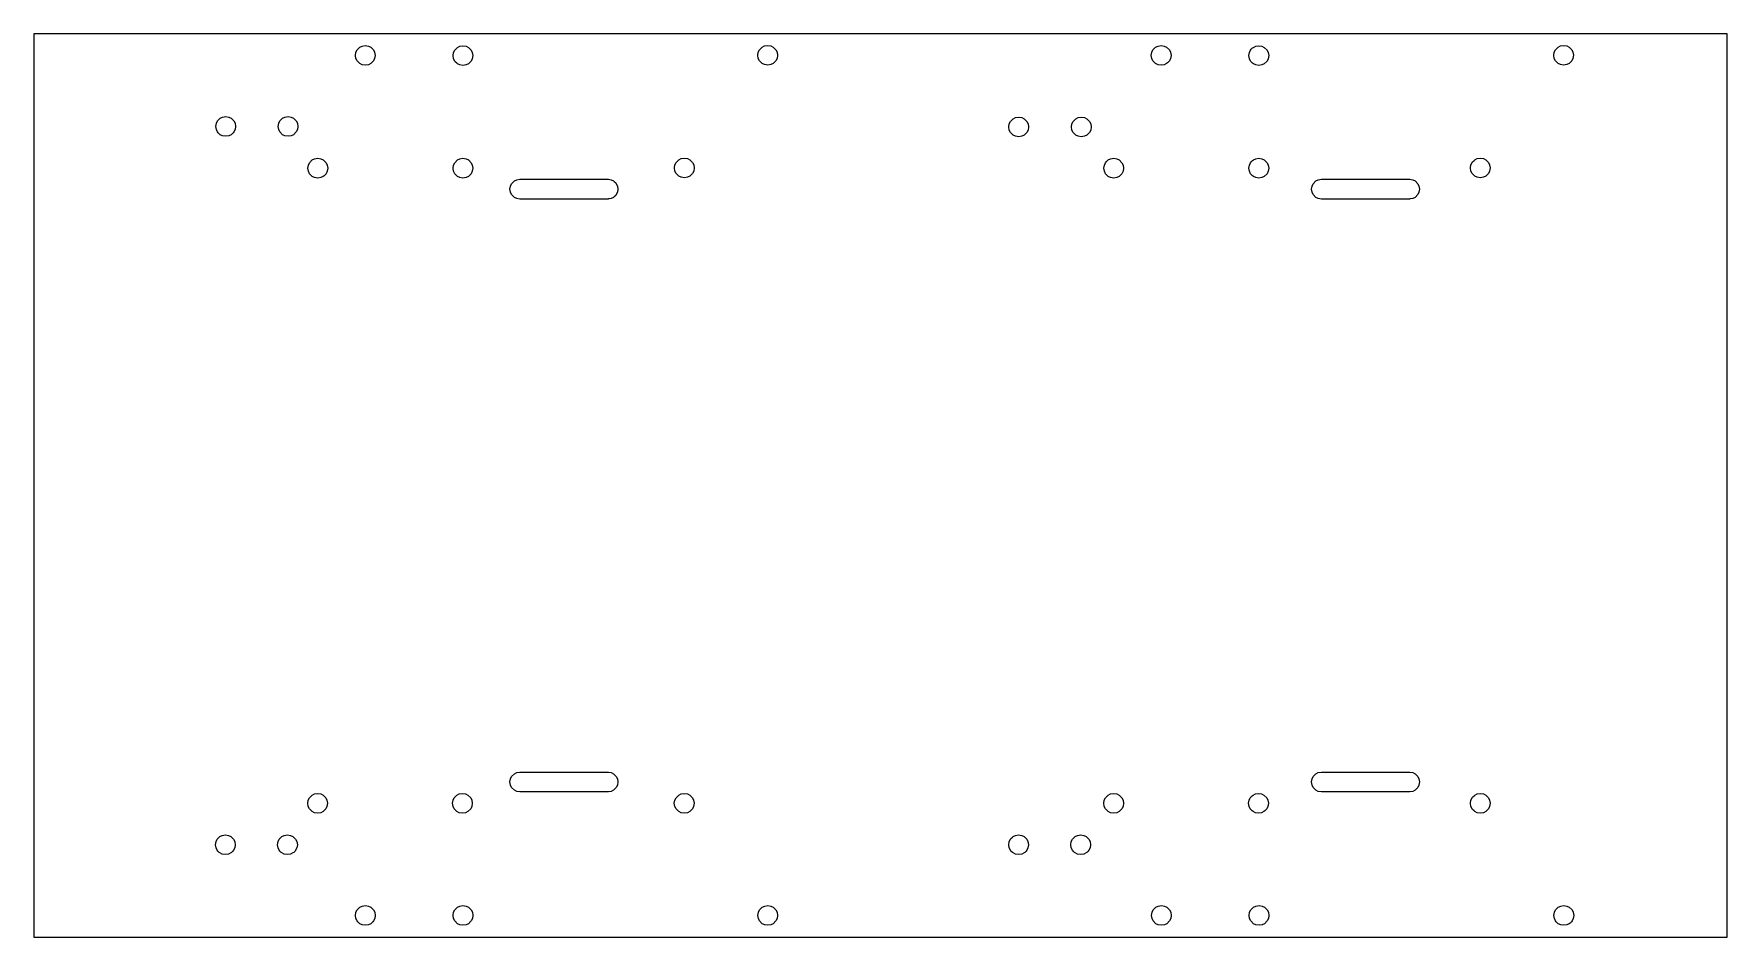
# Model space of a CAD drawing. Header units: millimetres. Extents: x -88 to 212, y 94 to 254.
import ezdxf

# ---------------------------------------------------------------- set-up
doc = ezdxf.new("R2010")
doc.units = ezdxf.units.MM
doc.layers.get('0').update_dxf_attribs({"linetype": 'CONTINUOUS'})

msp = doc.modelspace()

# ---------------------------------------------------------------- linework, layer by layer
for points in [[(212, 94.02), (212, 254.02), (-88, 254.02), (-88, 94.02)], [(-30.74, 251.17), (-30.63, 251.31), (-30.39, 251.55), (-30.26, 251.66), (-29.84, 251.86), (-29.29, 251.95), (-28.73, 251.86), (-28.32, 251.66), (-27.83, 251.17), (-27.63, 250.76), (-27.54, 250.2), (-27.63, 249.65), (-27.83, 249.23), (-27.94, 249.1), (-28.18, 248.86), (-28.32, 248.75), (-28.73, 248.54), (-29.29, 248.45), (-29.84, 248.54), (-30.26, 248.75), (-30.39, 248.86), (-30.63, 249.1), (-30.74, 249.23), (-30.95, 249.65), (-31.04, 250.2), (-30.95, 250.76)], [(-13.73, 250.17), (-13.64, 250.73), (-13.44, 251.14), (-12.95, 251.63), (-12.53, 251.83), (-11.98, 251.92), (-11.43, 251.83), (-11.01, 251.63), (-10.52, 251.14), (-10.32, 250.73), (-10.23, 250.17), (-10.32, 249.62), (-10.52, 249.2), (-10.63, 249.07), (-10.88, 248.83), (-11.01, 248.72), (-11.43, 248.51), (-11.98, 248.42), (-12.53, 248.51), (-12.95, 248.72), (-13.09, 248.83), (-13.33, 249.07), (-13.44, 249.2), (-13.64, 249.62)], [(43.68, 249.67), (43.47, 249.26), (43.36, 249.12), (43.12, 248.88), (42.99, 248.77), (42.57, 248.57), (42.02, 248.48), (41.46, 248.57), (41.04, 248.77), (40.91, 248.88), (40.67, 249.12), (40.56, 249.26), (40.35, 249.67), (40.27, 250.23), (40.35, 250.78), (40.56, 251.2), (40.67, 251.33), (40.91, 251.57), (41.04, 251.68), (41.46, 251.89), (42.02, 251.98), (42.57, 251.89), (42.99, 251.68), (43.47, 251.2), (43.68, 250.78), (43.77, 250.23)], [(110.62, 251.55), (110.75, 251.66), (111.17, 251.86), (111.72, 251.95), (112.28, 251.86), (112.7, 251.66), (113.18, 251.17), (113.39, 250.76), (113.47, 250.2), (113.39, 249.65), (113.18, 249.23), (113.07, 249.1), (112.83, 248.86), (112.7, 248.75), (112.28, 248.54), (111.72, 248.45), (111.17, 248.54), (110.75, 248.75), (110.62, 248.86), (110.38, 249.1), (110.27, 249.23), (110.06, 249.65), (109.97, 250.2), (110.06, 250.76), (110.27, 251.17), (110.38, 251.31)], [(128.48, 248.51), (128.06, 248.72), (127.93, 248.83), (127.68, 249.07), (127.58, 249.2), (127.37, 249.62), (127.28, 250.17), (127.37, 250.73), (127.58, 251.14), (127.68, 251.28), (127.93, 251.52), (128.06, 251.63), (128.48, 251.83), (129.03, 251.92), (129.58, 251.83), (130, 251.63), (130.49, 251.14), (130.69, 250.73), (130.78, 250.17), (130.69, 249.62), (130.49, 249.2), (130, 248.72), (129.58, 248.51), (129.03, 248.42)], [(182.06, 248.77), (181.92, 248.88), (181.68, 249.12), (181.57, 249.26), (181.37, 249.67), (181.28, 250.23), (181.37, 250.78), (181.57, 251.2), (181.68, 251.33), (181.92, 251.57), (182.06, 251.68), (182.47, 251.89), (183.03, 251.98), (183.58, 251.89), (184, 251.68), (184.48, 251.2), (184.69, 250.78), (184.78, 250.23), (184.69, 249.67), (184.48, 249.26), (184.37, 249.12), (184.13, 248.88), (184, 248.77), (183.58, 248.57), (183.03, 248.48), (182.47, 248.57)], [(-52.67, 236.51), (-52.91, 236.27), (-53.04, 236.16), (-53.46, 235.96), (-54.01, 235.87), (-54.57, 235.96), (-54.98, 236.16), (-55.12, 236.27), (-55.36, 236.51), (-55.47, 236.64), (-55.67, 237.06), (-55.76, 237.62), (-55.67, 238.17), (-55.47, 238.59), (-55.36, 238.72), (-55.12, 238.96), (-54.98, 239.07), (-54.57, 239.28), (-54.01, 239.37), (-53.46, 239.28), (-53.04, 239.07), (-52.56, 238.59), (-52.35, 238.17), (-52.26, 237.62), (-52.35, 237.06), (-52.56, 236.64)], [(-42.4, 239.28), (-41.99, 239.07), (-41.5, 238.59), (-41.3, 238.17), (-41.21, 237.62), (-41.3, 237.06), (-41.5, 236.64), (-41.99, 236.16), (-42.4, 235.96), (-42.96, 235.87), (-43.51, 235.96), (-43.93, 236.16), (-44.41, 236.64), (-44.62, 237.06), (-44.71, 237.62), (-44.62, 238.17), (-44.41, 238.59), (-43.93, 239.07), (-43.51, 239.28), (-42.96, 239.37)], [(85.51, 238.99), (85.93, 239.2), (86.48, 239.29), (87.04, 239.2), (87.45, 238.99), (87.94, 238.51), (88.14, 238.09), (88.23, 237.54), (88.14, 236.98), (87.94, 236.57), (87.83, 236.43), (87.59, 236.19), (87.45, 236.08), (87.04, 235.88), (86.48, 235.79), (85.93, 235.88), (85.51, 236.08), (85.03, 236.57), (84.82, 236.98), (84.73, 237.54), (84.82, 238.09), (85.03, 238.51)], [(99.04, 236.57), (98.93, 236.43), (98.68, 236.19), (98.55, 236.08), (98.13, 235.88), (97.58, 235.79), (97.03, 235.88), (96.61, 236.08), (96.48, 236.19), (96.23, 236.43), (96.12, 236.57), (95.92, 236.98), (95.83, 237.54), (95.92, 238.09), (96.12, 238.51), (96.61, 238.99), (97.03, 239.2), (97.58, 239.29), (98.13, 239.2), (98.55, 238.99), (99.04, 238.51), (99.24, 238.09), (99.33, 237.54), (99.24, 236.98)], [(-37.14, 231.89), (-36.72, 231.68), (-36.24, 231.2), (-36.03, 230.78), (-35.94, 230.22), (-36.03, 229.67), (-36.24, 229.25), (-36.35, 229.12), (-36.59, 228.88), (-36.72, 228.77), (-37.14, 228.56), (-37.69, 228.47), (-38.25, 228.56), (-38.67, 228.77), (-38.8, 228.88), (-39.04, 229.12), (-39.15, 229.25), (-39.35, 229.67), (-39.44, 230.22), (-39.35, 230.78), (-39.15, 231.2), (-38.67, 231.68), (-38.25, 231.89), (-37.69, 231.98)], [(-11.43, 231.89), (-11.01, 231.68), (-10.52, 231.2), (-10.32, 230.78), (-10.23, 230.22), (-10.32, 229.67), (-10.52, 229.25), (-10.63, 229.12), (-10.88, 228.88), (-11.01, 228.77), (-11.43, 228.56), (-11.98, 228.47), (-12.53, 228.56), (-12.95, 228.77), (-13.44, 229.25), (-13.64, 229.67), (-13.73, 230.22), (-13.64, 230.78), (-13.44, 231.2), (-12.95, 231.68), (-12.53, 231.89), (-11.98, 231.98)], [(25.9, 231.37), (26.14, 231.61), (26.28, 231.72), (26.69, 231.93), (27.25, 232.02), (27.8, 231.93), (28.22, 231.72), (28.7, 231.24), (28.91, 230.82), (29, 230.27), (28.91, 229.71), (28.7, 229.3), (28.22, 228.81), (27.8, 228.61), (27.25, 228.52), (26.69, 228.61), (26.28, 228.81), (25.79, 229.3), (25.59, 229.71), (25.5, 230.27), (25.59, 230.82), (25.79, 231.24)], [(101.57, 230.22), (101.66, 230.78), (101.86, 231.2), (101.97, 231.33), (102.21, 231.57), (102.35, 231.68), (102.77, 231.89), (103.32, 231.98), (103.87, 231.89), (104.29, 231.68), (104.77, 231.2), (104.98, 230.78), (105.07, 230.22), (104.98, 229.67), (104.77, 229.25), (104.66, 229.12), (104.42, 228.88), (104.29, 228.77), (103.87, 228.56), (103.32, 228.47), (102.77, 228.56), (102.35, 228.77), (102.21, 228.88), (101.97, 229.12), (101.86, 229.25), (101.66, 229.67)], [(127.93, 231.57), (128.06, 231.68), (128.48, 231.89), (129.03, 231.98), (129.58, 231.89), (130, 231.68), (130.49, 231.2), (130.69, 230.78), (130.78, 230.22), (130.69, 229.67), (130.49, 229.25), (130, 228.77), (129.58, 228.56), (129.03, 228.47), (128.48, 228.56), (128.06, 228.77), (127.93, 228.88), (127.68, 229.12), (127.58, 229.25), (127.37, 229.67), (127.28, 230.22), (127.37, 230.78), (127.58, 231.2), (127.68, 231.33)], [(166.51, 230.27), (166.6, 230.82), (166.8, 231.24), (166.91, 231.37), (167.16, 231.61), (167.29, 231.72), (167.71, 231.93), (168.26, 232.02), (168.81, 231.93), (169.23, 231.72), (169.72, 231.24), (169.92, 230.82), (170.01, 230.27), (169.92, 229.71), (169.72, 229.3), (169.23, 228.81), (168.81, 228.61), (168.26, 228.52), (167.71, 228.61), (167.29, 228.81), (166.8, 229.3), (166.6, 229.71)], [(-3.65, 226.51), (-3.56, 227.06), (-3.35, 227.48), (-2.87, 227.97), (-2.45, 228.17), (-1.9, 228.26), (-1.87, 228.26), (-1.87, 228.26), (13.8, 228.26), (13.8, 228.25), (14.29, 228.17), (14.7, 227.97), (14.84, 227.86), (15.08, 227.61), (15.19, 227.48), (15.39, 227.06), (15.48, 226.51), (15.39, 225.96), (15.19, 225.54), (15.08, 225.41), (14.84, 225.16), (14.7, 225.05), (14.29, 224.85), (13.8, 224.77), (13.8, 224.76), (-1.87, 224.76), (-1.87, 224.77), (-1.9, 224.76), (-2.45, 224.85), (-2.87, 225.05), (-3.35, 225.54), (-3.56, 225.96)], [(138.45, 227.06), (138.65, 227.48), (139.14, 227.97), (139.56, 228.17), (140.11, 228.26), (140.14, 228.26), (140.14, 228.26), (155.8, 228.26), (155.8, 228.25), (156.3, 228.17), (156.71, 227.97), (157.2, 227.48), (157.4, 227.06), (157.49, 226.51), (157.4, 225.96), (157.2, 225.54), (156.71, 225.05), (156.3, 224.85), (155.8, 224.77), (155.8, 224.76), (140.14, 224.76), (140.14, 224.77), (140.11, 224.76), (139.56, 224.85), (139.14, 225.05), (138.65, 225.54), (138.45, 225.96), (138.36, 226.51)], [(15.39, 120.95), (15.19, 120.53), (14.7, 120.04), (14.29, 119.84), (13.8, 119.76), (13.8, 119.75), (-1.87, 119.75), (-1.87, 119.75), (-1.9, 119.75), (-2.45, 119.84), (-2.87, 120.04), (-3.35, 120.53), (-3.56, 120.95), (-3.65, 121.5), (-3.56, 122.05), (-3.35, 122.47), (-2.87, 122.96), (-2.45, 123.16), (-1.9, 123.25), (-1.87, 123.24), (-1.87, 123.25), (13.8, 123.25), (13.8, 123.24), (14.29, 123.16), (14.7, 122.96), (15.19, 122.47), (15.39, 122.05), (15.48, 121.5)], [(140.11, 123.25), (140.14, 123.24), (140.14, 123.25), (155.8, 123.25), (155.8, 123.24), (156.3, 123.16), (156.71, 122.96), (156.85, 122.85), (157.09, 122.6), (157.2, 122.47), (157.4, 122.05), (157.49, 121.5), (157.4, 120.95), (157.2, 120.53), (157.09, 120.39), (156.85, 120.15), (156.71, 120.04), (156.3, 119.84), (155.8, 119.76), (155.8, 119.75), (140.14, 119.75), (140.14, 119.75), (140.11, 119.75), (139.56, 119.84), (139.14, 120.04), (139.01, 120.15), (138.76, 120.39), (138.65, 120.53), (138.45, 120.95), (138.36, 121.5), (138.45, 122.05), (138.65, 122.47), (138.76, 122.6), (139.01, 122.85), (139.14, 122.96), (139.56, 123.16)], [(-36.27, 116.75), (-36.38, 116.62), (-36.62, 116.38), (-36.76, 116.27), (-37.17, 116.06), (-37.73, 115.97), (-38.28, 116.06), (-38.7, 116.27), (-38.83, 116.38), (-39.07, 116.62), (-39.18, 116.75), (-39.39, 117.17), (-39.48, 117.72), (-39.39, 118.28), (-39.18, 118.69), (-39.07, 118.83), (-38.83, 119.07), (-38.7, 119.18), (-38.28, 119.38), (-37.73, 119.47), (-37.17, 119.38), (-36.76, 119.18), (-36.62, 119.07), (-36.38, 118.83), (-36.27, 118.69), (-36.07, 118.28), (-35.98, 117.72), (-36.07, 117.17)], [(-12.62, 116.06), (-13.04, 116.27), (-13.52, 116.75), (-13.73, 117.17), (-13.82, 117.72), (-13.73, 118.28), (-13.52, 118.69), (-13.41, 118.83), (-13.17, 119.07), (-13.04, 119.18), (-12.62, 119.38), (-12.07, 119.47), (-11.51, 119.38), (-11.1, 119.18), (-10.61, 118.69), (-10.41, 118.28), (-10.32, 117.72), (-10.41, 117.17), (-10.61, 116.75), (-11.1, 116.27), (-11.51, 116.06), (-12.07, 115.97)], [(28.68, 116.75), (28.57, 116.62), (28.33, 116.38), (28.2, 116.27), (27.78, 116.06), (27.22, 115.97), (26.67, 116.06), (26.25, 116.27), (25.77, 116.75), (25.56, 117.17), (25.47, 117.72), (25.56, 118.28), (25.77, 118.69), (26.25, 119.18), (26.67, 119.38), (27.22, 119.47), (27.78, 119.38), (28.2, 119.18), (28.68, 118.69), (28.88, 118.28), (28.97, 117.72), (28.88, 117.17)], [(102.2, 116.38), (101.96, 116.62), (101.85, 116.75), (101.65, 117.17), (101.56, 117.72), (101.65, 118.28), (101.85, 118.69), (101.96, 118.83), (102.2, 119.07), (102.34, 119.18), (102.76, 119.38), (103.31, 119.47), (103.86, 119.38), (104.28, 119.18), (104.41, 119.07), (104.66, 118.83), (104.76, 118.69), (104.97, 118.28), (105.06, 117.72), (104.97, 117.17), (104.76, 116.75), (104.66, 116.62), (104.41, 116.38), (104.28, 116.27), (103.86, 116.06), (103.31, 115.97), (102.76, 116.06), (102.34, 116.27)], [(127.86, 119.07), (128, 119.18), (128.42, 119.38), (128.97, 119.47), (129.52, 119.38), (129.94, 119.18), (130.42, 118.69), (130.63, 118.28), (130.72, 117.72), (130.63, 117.17), (130.42, 116.75), (130.32, 116.62), (130.07, 116.38), (129.94, 116.27), (129.52, 116.06), (128.97, 115.97), (128.42, 116.06), (128, 116.27), (127.86, 116.38), (127.62, 116.62), (127.51, 116.75), (127.31, 117.17), (127.22, 117.72), (127.31, 118.28), (127.51, 118.69), (127.62, 118.83)], [(167.29, 116.27), (167.16, 116.38), (166.91, 116.62), (166.8, 116.75), (166.6, 117.17), (166.51, 117.72), (166.6, 118.28), (166.8, 118.69), (166.91, 118.83), (167.16, 119.07), (167.29, 119.18), (167.71, 119.38), (168.26, 119.47), (168.81, 119.38), (169.23, 119.18), (169.72, 118.69), (169.92, 118.28), (170.01, 117.72), (169.92, 117.17), (169.72, 116.75), (169.61, 116.62), (169.36, 116.38), (169.23, 116.27), (168.81, 116.06), (168.26, 115.97), (167.71, 116.06)], [(-53.1, 108.92), (-53.52, 108.72), (-54.07, 108.63), (-54.63, 108.72), (-55.05, 108.92), (-55.18, 109.03), (-55.42, 109.27), (-55.53, 109.41), (-55.73, 109.83), (-55.82, 110.38), (-55.73, 110.93), (-55.53, 111.35), (-55.42, 111.48), (-55.18, 111.73), (-55.05, 111.83), (-54.63, 112.04), (-54.07, 112.13), (-53.52, 112.04), (-53.1, 111.83), (-52.62, 111.35), (-52.41, 110.93), (-52.32, 110.38), (-52.41, 109.83), (-52.62, 109.41), (-52.73, 109.27), (-52.97, 109.03)], [(-44.18, 111.73), (-44.04, 111.83), (-43.63, 112.04), (-43.07, 112.13), (-42.52, 112.04), (-42.1, 111.83), (-41.62, 111.35), (-41.41, 110.93), (-41.32, 110.38), (-41.41, 109.83), (-41.62, 109.41), (-41.73, 109.27), (-41.97, 109.03), (-42.1, 108.92), (-42.52, 108.72), (-43.07, 108.63), (-43.63, 108.72), (-44.04, 108.92), (-44.18, 109.03), (-44.42, 109.27), (-44.53, 109.41), (-44.73, 109.83), (-44.82, 110.38), (-44.73, 110.93), (-44.53, 111.35), (-44.42, 111.48)], [(85.36, 109.03), (85.12, 109.27), (85.01, 109.41), (84.81, 109.83), (84.72, 110.38), (84.81, 110.93), (85.01, 111.35), (85.12, 111.48), (85.36, 111.73), (85.5, 111.83), (85.91, 112.04), (86.47, 112.13), (87.02, 112.04), (87.44, 111.83), (87.57, 111.73), (87.81, 111.48), (87.92, 111.35), (88.13, 110.93), (88.22, 110.38), (88.13, 109.83), (87.92, 109.41), (87.81, 109.27), (87.57, 109.03), (87.44, 108.92), (87.02, 108.72), (86.47, 108.63), (85.91, 108.72), (85.5, 108.92)], [(96.36, 109.03), (96.12, 109.27), (96.01, 109.41), (95.81, 109.83), (95.72, 110.38), (95.81, 110.93), (96.01, 111.35), (96.12, 111.48), (96.36, 111.73), (96.5, 111.83), (96.91, 112.04), (97.47, 112.13), (98.02, 112.04), (98.44, 111.83), (98.93, 111.35), (99.13, 110.93), (99.22, 110.38), (99.13, 109.83), (98.93, 109.41), (98.82, 109.27), (98.57, 109.03), (98.44, 108.92), (98.02, 108.72), (97.47, 108.63), (96.91, 108.72), (96.5, 108.92)], [(-27.81, 96.89), (-27.92, 96.75), (-28.16, 96.51), (-28.3, 96.4), (-28.71, 96.2), (-29.27, 96.11), (-29.82, 96.2), (-30.24, 96.4), (-30.37, 96.51), (-30.62, 96.75), (-30.72, 96.89), (-30.93, 97.3), (-31.02, 97.86), (-30.93, 98.41), (-30.72, 98.83), (-30.62, 98.96), (-30.37, 99.21), (-30.24, 99.31), (-29.82, 99.52), (-29.27, 99.61), (-28.71, 99.52), (-28.3, 99.31), (-27.81, 98.83), (-27.61, 98.41), (-27.52, 97.86), (-27.61, 97.3)], [(-12.94, 99.31), (-12.53, 99.52), (-11.97, 99.61), (-11.42, 99.52), (-11, 99.31), (-10.52, 98.83), (-10.31, 98.41), (-10.22, 97.86), (-10.31, 97.3), (-10.52, 96.89), (-11, 96.4), (-11.42, 96.2), (-11.97, 96.11), (-12.53, 96.2), (-12.94, 96.4), (-13.43, 96.89), (-13.63, 97.3), (-13.72, 97.86), (-13.63, 98.41), (-13.43, 98.83), (-13.32, 98.96), (-13.08, 99.21)], [(40.37, 97.3), (40.28, 97.86), (40.37, 98.41), (40.57, 98.83), (40.68, 98.96), (40.93, 99.21), (41.06, 99.31), (41.48, 99.52), (42.03, 99.61), (42.58, 99.52), (43, 99.31), (43.48, 98.83), (43.69, 98.41), (43.78, 97.86), (43.69, 97.3), (43.48, 96.89), (43, 96.4), (42.58, 96.2), (42.03, 96.11), (41.48, 96.2), (41.06, 96.4), (40.57, 96.89)], [(110.02, 97.86), (110.11, 98.41), (110.31, 98.83), (110.42, 98.96), (110.66, 99.21), (110.8, 99.31), (111.21, 99.52), (111.77, 99.61), (112.32, 99.52), (112.74, 99.31), (113.22, 98.83), (113.43, 98.41), (113.52, 97.86), (113.43, 97.3), (113.22, 96.89), (112.74, 96.4), (112.32, 96.2), (111.77, 96.11), (111.21, 96.2), (110.8, 96.4), (110.31, 96.89), (110.11, 97.3)], [(127.96, 99.21), (128.09, 99.31), (128.51, 99.52), (129.06, 99.61), (129.62, 99.52), (130.03, 99.31), (130.52, 98.83), (130.72, 98.41), (130.81, 97.86), (130.72, 97.3), (130.52, 96.89), (130.03, 96.4), (129.62, 96.2), (129.06, 96.11), (128.51, 96.2), (128.09, 96.4), (127.61, 96.89), (127.4, 97.3), (127.31, 97.86), (127.4, 98.41), (127.61, 98.83), (127.72, 98.96)], [(181.72, 98.96), (181.96, 99.21), (182.09, 99.31), (182.51, 99.52), (183.07, 99.61), (183.62, 99.52), (184.04, 99.31), (184.52, 98.83), (184.73, 98.41), (184.82, 97.86), (184.73, 97.3), (184.52, 96.89), (184.41, 96.75), (184.17, 96.51), (184.04, 96.4), (183.62, 96.2), (183.07, 96.11), (182.51, 96.2), (182.09, 96.4), (181.96, 96.51), (181.72, 96.75), (181.61, 96.89), (181.4, 97.3), (181.32, 97.86), (181.4, 98.41), (181.61, 98.83)]]:
    msp.add_lwpolyline(points, close=True)

doc.saveas('drawing.dxf')
